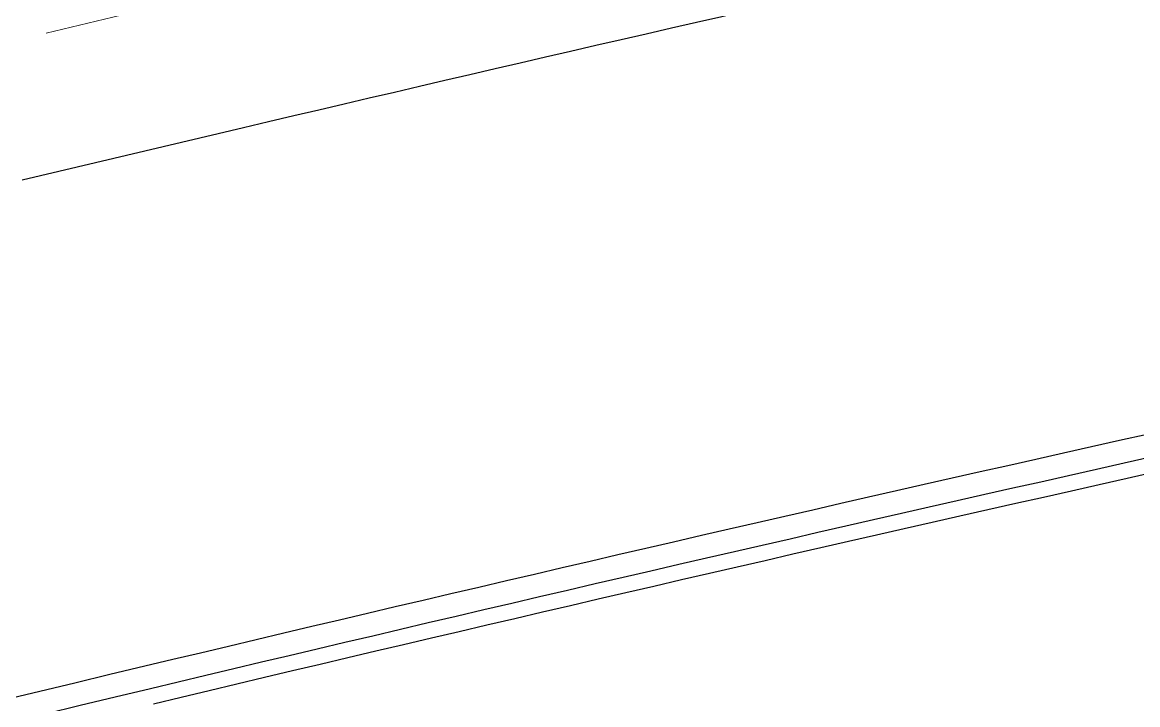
# Model space of a CAD drawing. Header units: millimetres. Extents: x 441156 to 441876, y 4514765 to 4515211.
# Drawn here: x 441582.683 to 441586.294, y 4514833.981 to 4514836.192 of the extents above; entities that cross this region are included whole.
import ezdxf

# ---------------------------------------------------------------- set-up
doc = ezdxf.new("R2010")
doc.units = ezdxf.units.MM
doc.linetypes.add('HIDDEN', pattern=[0.375, 0.25, -0.125])
doc.layers.add('01_piscinas', color=254, linetype='Continuous')
doc.layers.add('INGIN ELECTRICIDAD ALUMBRADO', color=120, linetype='HIDDEN')

msp = doc.modelspace()

# ---------------------------------------------------------------- linework, layer by layer
at = {"layer": '01_piscinas'}
msp.add_line((441582.6828754, 4514835.68085836, 0.00000053), (441583.31739881, 4514835.83174273, 0.00000131), dxfattribs=at)
for points, elevation in [([(441583.31739881, 4514835.83174273, -0.0058147586), (441588.54332977, 4514837.00261362, -0.0069540546), (441592.08503505, 4514837.58702849)], 0.00000131), ([(441600.15542645, 4514836.84526939, 0.0164873178), (441596.29495593, 4514836.51536975, 0.0147570251), (441588.85666332, 4514835.40842934, 0.0064753203), (441583.08003958, 4514834.10548181, 0.0081662383), (441575.84636256, 4514832.24974676, 0.0216544653), (441566.72691572, 4514829.13504235, 0.0203224531), (441558.44317938, 4514825.50445053, 0.0071301443), (441552.8844203, 4514822.6439482, 0.0002218274), (441552.71279905, 4514822.55241672), (441551.42359411, 4514821.85298122), (441550.13470721, 4514821.15371826, 0.0026809456), (441548.08215867, 4514820.00791291), (441541.18054052, 4514816.1888006), (441538.56552048, 4514814.745731), (441530.65125505, 4514810.37833203), (441525.70833685, 4514807.63872531), (441512.53909855, 4514800.33969015), (441512.42506278, 4514800.27586286), (441523.2070084, 4514782.27945409)], 0.00000053), ([(441600.15344326, 4514836.77006272, 0.0164621357), (441596.30380182, 4514836.44089324, 0.0147546948), (441588.87105538, 4514835.33481359, 0.0064740219), (441583.09748773, 4514834.03253962, 0.0081654849), (441575.86684779, 4514832.17759532, 0.021652917), (441566.75420638, 4514829.06518378, 0.0203218385), (441558.47629742, 4514825.4371581, 0.0071298324), (441552.9196851, 4514822.5777561, 0.0002215412), (441552.74834387, 4514822.48637409), (441551.45935947, 4514821.78705824), (441550.1706931, 4514821.08791493, 0.002681048), (441548.11877003, 4514819.94245511), (441541.21681548, 4514816.12315664), (441538.60175705, 4514814.68006586), (441530.68755222, 4514810.31270033), (441525.74469455, 4514807.57312716), (441512.57559303, 4514800.27416781), (441512.52909938, 4514800.24814472), (441523.27134543, 4514782.31799947)], 0.00000053)]:
    msp.add_lwpolyline(points, format="xyb", dxfattribs=dict(at, elevation=elevation))
msp.add_arc((441636.26913904, 4514611.74085917, 0.00000053), 228.5120483, 101.969147109, 103.4526644255, dxfattribs=at)
at = {"layer": 'INGIN ELECTRICIDAD ALUMBRADO', "color": 86, "lineweight": 13, "elevation": 0.00000131}
msp.add_lwpolyline([(441584.41133004, 4514836.54484171), (441583.7319898, 4514836.39148446), (441580.22629921, 4514835.54267415), (441578.54440085, 4514835.11477593), (441578.21280914, 4514835.02649293)], dxfattribs=at)

doc.saveas('drawing.dxf')
